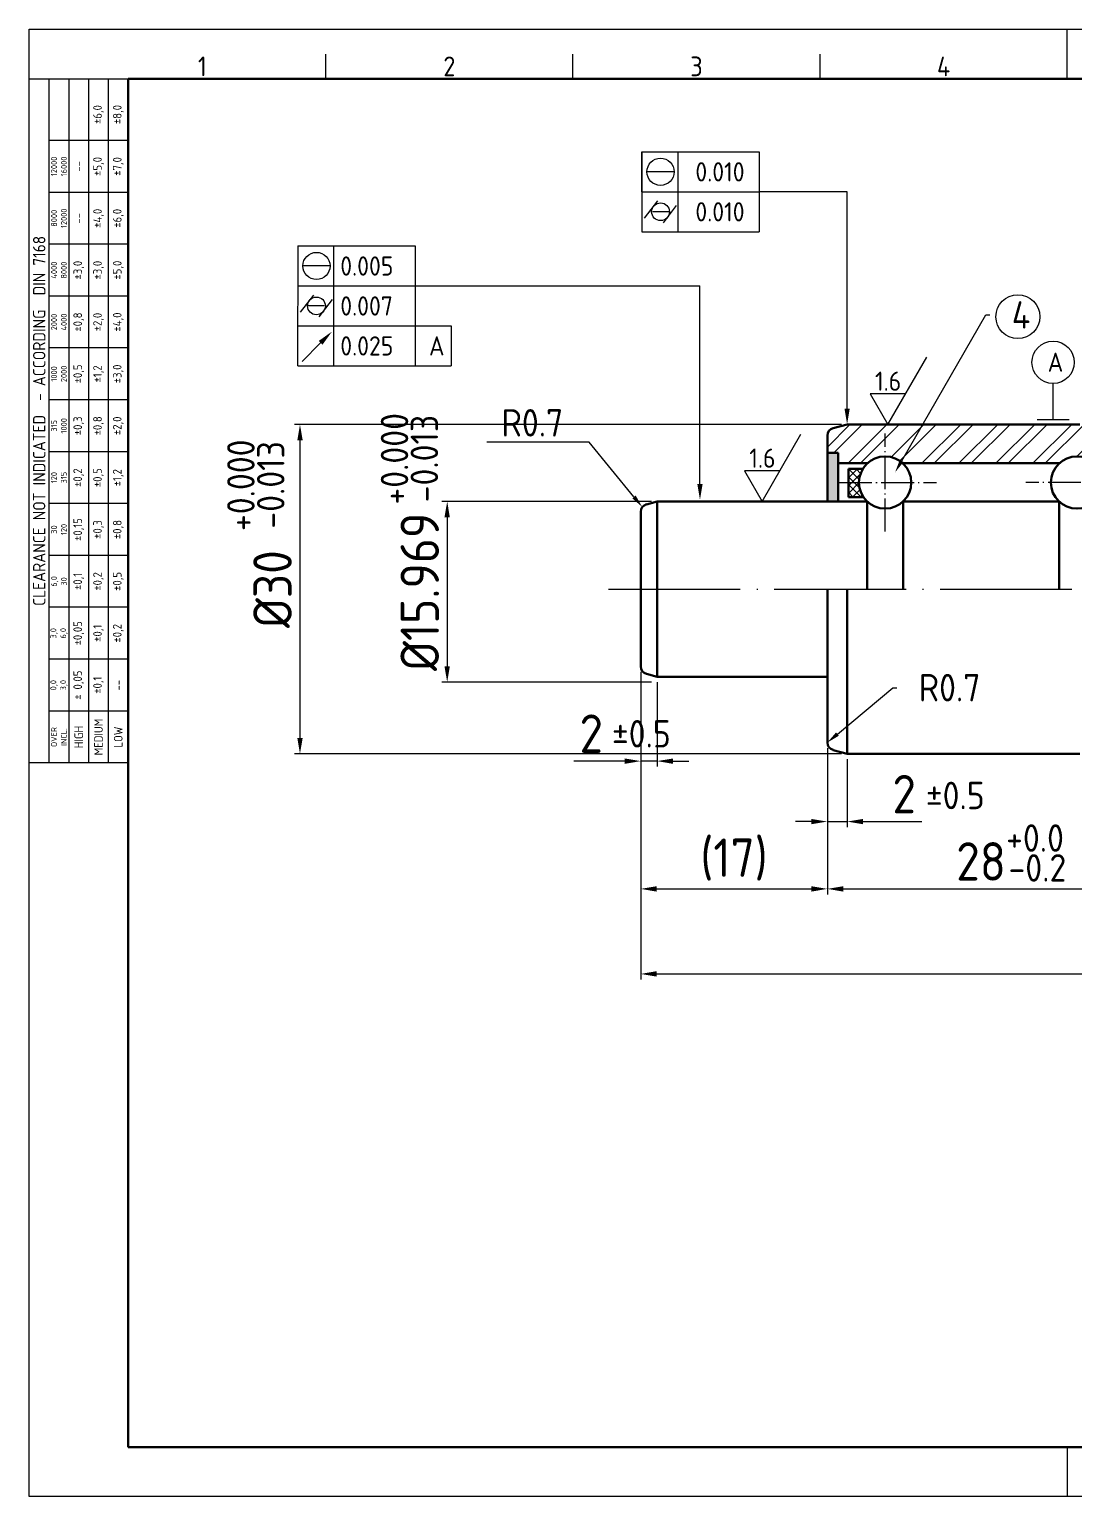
# Model space of a CAD drawing. Extents: x 8 to 197, y 6 to 139.
# Drawn here: x 8.4 to 103.7, y 5.6 to 139.3 of the extents above; entities that cross this region are included whole.
import ezdxf
from ezdxf import colors
from ezdxf.entities.mleader import LeaderData, LeaderLine
from ezdxf.enums import TextEntityAlignment as Align
from ezdxf.math import Vec2, Vec3

# ---------------------------------------------------------------- set-up
doc = ezdxf.new("R2010")
doc.units = 0
doc.header["$LTSCALE"] = 0.5
doc.linetypes.add('ACAD_ISO04W100', pattern=[30, 24, -3, 0, -3])
doc.layers.get('0').update_dxf_attribs({"linetype": 'CONTINUOUS'})
doc.layers.get('Defpoints').update_dxf_attribs({"linetype": 'CONTINUOUS'})
for name, color, linetype, lineweight in [('AM_0', 7, 'CONTINUOUS', 50), ('AM_5', 3, 'CONTINUOUS', 25), ('AM_7', 4, 'ACAD_ISO04W100', 25), ('AM_8', 1, 'CONTINUOUS', 25), ('AM_BOR', 7, 'CONTINUOUS', 50)]:
    doc.layers.add(name, color=color, linetype=linetype, lineweight=lineweight)
doc.styles.add('ACISOTS', font='isocp.shx', dxfattribs={"height": 1})
doc.styles.get("Standard").update_dxf_attribs({"font": 'ISOCP.SHX'})
doc.dimstyles.new('AM_ISO', dxfattribs={"dimtxt": 3.5, "dimasz": 2.5, "dimexe": 1, "dimexo": 1, "dimgap": 1.5, "dimtad": 1, "dimdsep": 46, "dimtxsty": 'Standard', "dimcen": 0, "dimclrd": 256, "dimclre": 256, "dimclrt": 2, "dimadec": 0, "dimazin": 2, "dimtp": 0.1, "dimtm": 0.1, "dimtfac": 0.71, "dimtdec": 3, "dimtmove": 0, "dimatfit": 3, "dimfxl": 1, "dimlwd": -1, "dimlwe": -1, "dimarcsym": 0})

# ---------------------------------------------------------------- blocks, each defined once
blk = doc.blocks.new('A3 ZTL')
for p, q in [((19.57, 280.82), (19.57, 9.78)), ((401.17, 280.82), (19.57, 280.82)), ((19.57, 9.78), (401.17, 9.78))]:
    blk.add_line(p, q)
at = {"layer": 'AM_BOR', "color": 135, "lineweight": 25}
for p, q in [((0, 0), (0, 290.61)), ((0, 290.61), (410.96, 290.61)), ((205.48, 280.82), (205.48, 290.61)), ((58.71, 280.82), (58.71, 285.71)), ((107.63, 280.82), (107.63, 285.71)), ((156.56, 280.82), (156.56, 285.71)), ((3.91, 145.3), (3.91, 280.82)), ((7.83, 280.82), (7.83, 145.3)), ((11.74, 280.82), (11.74, 145.3)), ((15.66, 145.3), (15.66, 280.82)), ((19.57, 268.59), (3.91, 268.59)), ((19.57, 258.32), (3.91, 258.32)), ((19.57, 248.04), (3.91, 248.04)), ((19.57, 237.77), (3.91, 237.77)), ((19.57, 227.5), (3.91, 227.5)), ((19.57, 217.22), (3.91, 217.22)), ((19.57, 206.95), (3.91, 206.95)), ((19.57, 196.67), (3.91, 196.67)), ((19.57, 186.4), (3.91, 186.4)), ((19.57, 176.13), (3.91, 176.13)), ((19.57, 165.85), (3.91, 165.85)), ((19.57, 155.58), (3.91, 155.58)), ((205.48, 9.78), (205.48, 0)), ((410.96, 0), (0, 0))]:
    blk.add_line(p, q, dxfattribs=at)
blk.add_lwpolyline([(19.57, 145.3), (0, 145.3), (0, 280.82), (19.57, 280.82)], close=True, dxfattribs=at)
at = {"layer": 'AM_BOR', "color": 135, "lineweight": 25, "style": 'ACISOTS'}
for s, p in [('1', (34.25, 283.27)), ('2', (83.17, 283.27)), ('3', (132.09, 283.27)), ('4', (181.02, 283.27))]:
    blk.add_text(s, height=3.91, dxfattribs=at).set_placement(p, align=Align.MIDDLE)
at = {"layer": 'AM_BOR', "color": 135, "lineweight": 25, "attachment_point": 5, "rotation": 90}
for s, insert, char_height, width in [('±6,0', (13.7, 273.73), 1.712, 10.274), ('±8,0', (17.61, 273.73), 1.712, 10.274), ('12000\\P16000', (5.87, 263.45), 1.174, 10.274), ('±5,0', (13.7, 263.45), 1.712, 10.274), ('±7,0', (17.61, 263.45), 1.712, 10.274), ('--', (9.78, 263.45), 1.712, 10.274), ('8000\\P12000', (5.87, 253.18), 1.174, 10.274), ('--', (9.78, 253.18), 1.712, 10.274), ('±4,0', (13.7, 253.18), 1.712, 10.274), ('±6,0', (17.61, 253.18), 1.712, 10.274), ('{\\Fisocp.shx|c0;CLEARANCE NOT INDICATED  - ACCORDING  DIN 7168}', (1.96, 213.06), 2.4462, 135.5186), ('4000\\P8000', (5.87, 242.91), 1.174, 10.274), ('±3,0', (9.78, 242.91), 1.712, 10.274), ('±3,0', (13.7, 242.91), 1.712, 10.274), ('±5,0', (17.61, 242.91), 1.712, 10.274), ('2000\\P4000', (5.87, 232.63), 1.174, 10.274), ('±0,8', (9.78, 232.63), 1.712, 10.274), ('±2,0', (13.7, 232.63), 1.712, 10.274), ('±4,0', (17.61, 232.63), 1.712, 10.274), ('±0,5', (9.78, 222.36), 1.712, 10.274), ('±1,2', (13.7, 222.36), 1.712, 10.274), ('±3,0', (17.61, 222.36), 1.712, 10.274), ('1000\\P2000', (5.87, 222.36), 1.174, 10.274), ('315\\P1000', (5.87, 212.08), 1.174, 10.274), ('±0,3', (9.78, 212.08), 1.712, 10.274), ('±0,8', (13.7, 212.08), 1.712, 10.274), ('±2,0', (17.61, 212.08), 1.712, 10.274), ('±0,2', (9.78, 201.81), 1.712, 10.274), ('±0,5', (13.7, 201.81), 1.712, 10.274), ('120\\P315', (5.87, 201.81), 1.174, 10.274), ('±1,2', (17.61, 201.81), 1.712, 10.274), ('30\\P120', (5.87, 191.54), 1.174, 10.274), ('±0,15', (9.78, 191.54), 1.712, 10.274), ('±0,3', (13.7, 191.54), 1.712, 10.274), ('±0,8', (17.61, 191.54), 1.712, 10.274), ('6,0\\P30', (5.87, 181.26), 1.174, 10.274), ('±0,1', (9.78, 181.26), 1.712, 10.274), ('±0,2', (13.7, 181.26), 1.712, 10.274), ('±0,5', (17.61, 181.26), 1.712, 10.274), ('3,0\\P6,0', (5.87, 170.99), 1.174, 10.274), ('±0,05', (9.78, 170.99), 1.712, 10.274), ('±0,1', (13.7, 170.99), 1.712, 10.274), ('±0,2', (17.61, 170.99), 1.712, 10.274), ('± 0,05', (9.78, 160.71), 1.712, 10.274), ('0,0\\P3,0', (5.87, 160.71), 1.174, 10.274), ('\\pt4.69206;±0,1', (13.7, 160.71), 1.7123, 10.274), ('--', (17.61, 160.71), 1.712, 10.274), ('{\\Fisocp.shx|c0;OVER\\PINCL.}', (5.87, 150.44), 1.1742, 10.274), ('HIGH', (9.78, 150.44), 1.712, 10.274), ('MEDIUM', (13.7, 150.44), 1.712, 10.274), ('LOW', (17.61, 150.44), 1.712, 10.274)]:
    blk.add_mtext(s, dxfattribs=dict(at, insert=insert, char_height=char_height, width=width))
blk = doc.blocks.new('*D31')
at = {"layer": 'AM_5', "transparency": 16777216}
for p, q in [((149.06, 82.74), (149.06, 52.76)), ((64.06, 80.78), (64.06, 52.76)), ((65.51, 53.26), (147.61, 53.26))]:
    blk.add_line(p, q, dxfattribs=at)
at = {"layer": 'AM_5', "lineweight": 25, "transparency": 16777216}
for points in [[(65.51, 53.51), (65.51, 53.02), (64.06, 53.26)], [(147.61, 53.51), (147.61, 53.02), (149.06, 53.26)]]:
    blk.add_solid(points, dxfattribs=at)
at = {"layer": 'Defpoints', "color": 0, "lineweight": 25, "transparency": 16777216}
for p in [(149.06, 83.24), (64.06, 81.28), (149.06, 53.26)]:
    blk.add_point(p, dxfattribs=at)
at = {"layer": 'AM_5', "lineweight": 25, "transparency": 16777216, "insert": (106.56, 55.76), "char_height": 3.5, "attachment_point": 5}
blk.add_mtext('85', dxfattribs=at)
blk = doc.blocks.new('*D32')
at = {"layer": 'AM_5', "transparency": 16777216}
for p, q in [((64.06, 80.78), (64.06, 60.51)), ((81.06, 73.84), (81.06, 60.51)), ((65.51, 61.01), (79.61, 61.01))]:
    blk.add_line(p, q, dxfattribs=at)
at = {"layer": 'AM_5', "lineweight": 25, "transparency": 16777216}
for points in [[(65.51, 61.25), (65.51, 60.76), (64.06, 61.01)], [(79.61, 61.25), (79.61, 60.76), (81.06, 61.01)]]:
    blk.add_solid(points, dxfattribs=at)
at = {"layer": 'Defpoints', "color": 0, "lineweight": 25, "transparency": 16777216}
for p in [(64.06, 81.28), (81.06, 74.34), (81.06, 61.01)]:
    blk.add_point(p, dxfattribs=at)
at = {"layer": 'AM_5', "lineweight": 25, "transparency": 16777216, "insert": (72.56, 63.68), "char_height": 3.5, "attachment_point": 5}
blk.add_mtext('(17)', dxfattribs=at)
blk = doc.blocks.new('*D33')
at = {"layer": 'AM_5', "transparency": 16777216}
for p, q in [((81.06, 73.84), (81.06, 60.51)), ((109.06, 73.84), (109.06, 60.51)), ((82.51, 61.01), (107.61, 61.01))]:
    blk.add_line(p, q, dxfattribs=at)
at = {"layer": 'AM_5', "lineweight": 25, "transparency": 16777216}
for points in [[(82.51, 61.25), (82.51, 60.76), (81.06, 61.01)], [(107.61, 61.25), (107.61, 60.76), (109.06, 61.01)]]:
    blk.add_solid(points, dxfattribs=at)
at = {"layer": 'Defpoints', "color": 0, "lineweight": 25, "transparency": 16777216}
for p in [(81.06, 74.34), (109.06, 74.34), (109.06, 61.01)]:
    blk.add_point(p, dxfattribs=at)
at = {"layer": 'AM_5', "lineweight": 25, "transparency": 16777216, "insert": (95.06, 63.51), "char_height": 3.5, "attachment_point": 5}
blk.add_mtext('28', dxfattribs=at)
blk = doc.blocks.new('*D36')
at = {"layer": 'AM_5', "transparency": 16777216}
for p, q in [((64.06, 80.78), (64.06, 72.15)), ((65.56, 79.84), (65.56, 72.15)), ((62.61, 72.65), (57.96, 72.65)), ((65.56, 72.65), (64.06, 72.65)), ((67.01, 72.65), (68.46, 72.65))]:
    blk.add_line(p, q, dxfattribs=at)
at = {"layer": 'AM_5', "lineweight": 25, "transparency": 16777216}
for points in [[(62.61, 72.89), (62.61, 72.4), (64.06, 72.65)], [(67.01, 72.89), (67.01, 72.4), (65.56, 72.65)]]:
    blk.add_solid(points, dxfattribs=at)
at = {"layer": 'Defpoints', "color": 0, "lineweight": 25, "transparency": 16777216}
for p in [(64.06, 81.28), (65.56, 80.34), (64.06, 72.65)]:
    blk.add_point(p, dxfattribs=at)
at = {"layer": 'AM_5', "lineweight": 25, "transparency": 16777216, "insert": (59.56, 75.15), "char_height": 3.5, "attachment_point": 5}
blk.add_mtext('2', dxfattribs=at)
blk = doc.blocks.new('*D37')
at = {"layer": 'AM_5', "transparency": 16777216}
for p, q in [((81.06, 73.84), (81.06, 66.64)), ((82.86, 72.82), (82.86, 66.64)), ((79.61, 67.14), (78.16, 67.14)), ((81.06, 67.14), (82.86, 67.14)), ((84.31, 67.14), (89.66, 67.14))]:
    blk.add_line(p, q, dxfattribs=at)
at = {"layer": 'AM_5', "lineweight": 25, "transparency": 16777216}
for points in [[(79.61, 67.38), (79.61, 66.9), (81.06, 67.14)], [(84.31, 67.38), (84.31, 66.9), (82.86, 67.14)]]:
    blk.add_solid(points, dxfattribs=at)
at = {"layer": 'Defpoints', "color": 0, "lineweight": 25, "transparency": 16777216}
for p in [(81.06, 74.34), (82.86, 73.32), (82.86, 67.14)]:
    blk.add_point(p, dxfattribs=at)
at = {"layer": 'AM_5', "lineweight": 25, "transparency": 16777216, "insert": (88.06, 69.64), "char_height": 3.5, "attachment_point": 5}
blk.add_mtext('2', dxfattribs=at)
blk = doc.blocks.new('*D41')
at = {"layer": 'AM_5', "transparency": 16777216}
for p, q in [((65.06, 96.31), (45.94, 96.31)), ((46.44, 94.86), (46.44, 81.29)), ((65.06, 79.84), (45.94, 79.84))]:
    blk.add_line(p, q, dxfattribs=at)
at = {"layer": 'AM_5', "lineweight": 25, "transparency": 16777216}
for points in [[(46.19, 94.86), (46.68, 94.86), (46.44, 96.31)], [(46.19, 81.29), (46.68, 81.29), (46.44, 79.84)]]:
    blk.add_solid(points, dxfattribs=at)
at = {"layer": 'Defpoints', "color": 0, "lineweight": 25, "transparency": 16777216}
for p in [(65.56, 96.31), (46.44, 79.84), (65.56, 79.84)]:
    blk.add_point(p, dxfattribs=at)
at = {"layer": 'AM_5', "lineweight": 25, "transparency": 16777216, "insert": (43.94, 88.07), "char_height": 3.5, "attachment_point": 5, "rotation": 90}
blk.add_mtext('%%C15.969', dxfattribs=at)
blk = doc.blocks.new('*D42')
at = {"layer": 'AM_5', "transparency": 16777216}
for p, q in [((82.36, 103.32), (32.53, 103.32)), ((33.03, 101.87), (33.03, 74.77)), ((82.36, 73.32), (32.53, 73.32))]:
    blk.add_line(p, q, dxfattribs=at)
at = {"layer": 'AM_5', "lineweight": 25, "transparency": 16777216}
for points in [[(32.79, 101.87), (33.28, 101.87), (33.03, 103.32)], [(32.79, 74.77), (33.28, 74.77), (33.03, 73.32)]]:
    blk.add_solid(points, dxfattribs=at)
at = {"layer": 'Defpoints', "color": 0, "lineweight": 25, "transparency": 16777216}
for p in [(82.86, 103.32), (33.03, 73.32), (82.86, 73.32)]:
    blk.add_point(p, dxfattribs=at)
at = {"layer": 'AM_5', "lineweight": 25, "transparency": 16777216, "insert": (30.53, 88.32), "char_height": 3.5, "attachment_point": 5, "rotation": 90}
blk.add_mtext('%%C30', dxfattribs=at)

msp = doc.modelspace()

# ---------------------------------------------------------------- hatches: boundary and pattern name
at = {"layer": 'AM_5', "lineweight": 25}
h = msp.add_hatch(dxfattribs=at)
h.set_pattern_fill('ANSI32', color=1, scale=0.25)
h.paths.add_polyline_path([(109.06, 102.3, 0.339454), (108.54, 102.98), (107.26, 103.32), (104.05, 103.32), (82.86, 103.32), (81.58, 102.98, 0.339454), (81.06, 102.3), (81.06, 100.73), (82.06, 100.73), (82.06, 99.78), (84.72, 99.78, -0.389249), (87.93, 99.78), (94.14, 99.78), (102.19, 99.78, -0.389249), (105.4, 99.78), (108.06, 99.78), (108.06, 100.73), (109.06, 100.73)])
at = {"layer": 'AM_8'}
msp.add_hatch(color=256, dxfattribs=at).paths.add_polyline_path([(81.06, 100.73), (81.06, 96.31), (82.06, 96.31), (82.06, 100.73)])
h = msp.add_hatch(dxfattribs=at)
h.set_pattern_fill('_U', color=256, scale=0.5, angle=45, style=0, double=1, pattern_type=0)
h.set_pattern_definition([(135, (191.22393, -0.49366), (0.3535534, 0.3535534), []), (45, (191.22393, -0.49366), (0.3535534, -0.3535534), [])])
edge = h.paths.add_edge_path()
edge.add_line((82.98, 96.7), (82.98, 99.28))
edge.add_line((82.98, 99.28), (84.29, 99.28))
edge.add_arc((86.81, 98.03), 2.81, 513.6476, 568.2995)
edge.add_line((84.34, 96.7), (82.98, 96.7))

# ---------------------------------------------------------------- linework, layer by layer
at = {"layer": 'AM_0'}
for p, q in [((82.86, 103.32), (81.58, 102.98)), ((82.86, 103.32), (104.05, 103.32)), ((81.06, 96.31), (81.06, 102.3)), ((81.06, 100.73), (82.06, 100.73)), ((82.06, 100.73), (82.06, 96.31)), ((82.06, 99.78), (84.72, 99.78)), ((84.29, 99.28), (82.98, 99.28)), ((82.98, 99.28), (82.98, 96.7)), ((87.93, 99.78), (94.14, 99.78)), ((94.14, 99.78), (102.19, 99.78)), ((65.56, 96.31), (64.58, 96.04)), ((65.56, 96.31), (84.69, 96.31)), ((65.56, 96.31), (65.56, 80.34)), ((82.98, 96.7), (84.34, 96.7)), ((84.69, 96.31), (84.69, 88.32)), ((87.96, 96.31), (87.96, 88.32)), ((87.96, 96.31), (102.16, 96.31)), ((102.16, 96.31), (102.16, 88.32)), ((64.06, 81.28), (64.06, 95.37)), ((81.06, 74.34), (81.06, 88.32)), ((82.86, 88.32), (82.86, 73.32)), ((65.56, 80.34), (64.58, 80.6)), ((81.06, 80.34), (65.56, 80.34)), ((82.86, 73.32), (81.58, 73.66)), ((104.05, 73.32), (82.86, 73.32))]:
    msp.add_line(p, q, dxfattribs=at)
for centre in [(86.32, 98.03), (103.8, 98.03)]:
    msp.add_circle(centre, 2.38, dxfattribs=at)
for centre, start, end in [((81.76, 102.3), 105, 180), ((64.76, 95.37), 105.0059, 180), ((64.76, 81.28), 180, 254.9941), ((81.76, 74.34), 180, 255)]:
    msp.add_arc(centre, 0.7, start, end, dxfattribs=at)
at = {"layer": 'AM_5', "color": 0, "linetype": 'Continuous', "lineweight": 35}
msp.add_line((64.17, 124.52), (64.17, 128.16), dxfattribs=at)
at = {"layer": 'AM_5', "lineweight": 25}
for p, q in [((64.17, 128.16), (67.46, 128.16)), ((64.17, 128.16), (64.17, 124.52)), ((64.17, 128.16), (74.86, 128.16)), ((64.17, 128.16), (64.17, 120.88)), ((67.46, 120.88), (67.46, 128.16)), ((74.86, 128.16), (74.86, 124.52)), ((74.86, 128.16), (74.86, 124.52)), ((67.11, 126.34), (64.64, 126.34)), ((64.17, 124.52), (74.86, 124.52)), ((74.86, 124.52), (74.86, 120.88)), ((82.86, 124.52), (74.86, 124.52)), ((74.86, 124.52), (74.86, 120.88)), ((64.41, 122.11), (65.62, 123.68)), ((66.13, 121.69), (67.32, 123.28)), ((66.61, 122.7), (65.13, 122.7)), ((64.17, 120.88), (74.86, 120.88)), ((32.83, 119.58), (32.82, 108.66)), ((32.83, 119.58), (43.52, 119.58)), ((36.12, 108.66), (36.12, 119.58)), ((43.52, 119.58), (43.52, 115.94)), ((35.77, 117.76), (33.3, 117.76)), ((32.83, 115.94), (69.46, 115.94)), ((32.83, 115.94), (43.52, 115.94)), ((33.07, 113.54), (34.28, 115.11)), ((43.52, 115.94), (43.52, 108.66)), ((35.27, 114.12), (33.79, 114.12)), ((34.79, 113.12), (35.98, 114.71)), ((32.83, 112.3), (46.8, 112.3)), ((46.8, 112.3), (46.8, 108.66)), ((32.83, 108.66), (46.8, 108.66)), ((86.57, 103.32), (90.11, 109.44)), ((101.62, 103.76), (101.62, 107.05)), ((88.18, 106.1), (84.97, 106.1)), ((84.97, 106.1), (86.57, 103.32)), ((100.17, 103.76), (103.08, 103.76)), ((75.13, 96.31), (78.66, 102.43)), ((76.73, 99.09), (73.52, 99.09)), ((73.52, 99.09), (75.13, 96.31))]:
    msp.add_line(p, q, dxfattribs=at)
at = {"layer": 'AM_5'}
for p, q in [((82.86, 104.77), (82.86, 124.52)), ((69.46, 97.9), (69.46, 115.94)), ((34.91, 110.76), (33.23, 109.07))]:
    msp.add_line(p, q, dxfattribs=at)
at = {"layer": 'AM_5', "lineweight": 25}
for centre, radius in [((65.87, 126.34), 1.24), ((65.87, 122.7), 0.812), ((34.53, 117.76), 1.24), ((98.41, 113.14), 2), ((34.53, 114.12), 0.812), ((101.62, 108.98), 1.93)]:
    msp.add_circle(centre, radius, dxfattribs=at)
for points in [[(34.74, 110.93), (35.08, 110.58), (35.94, 111.78)], [(82.62, 104.77), (83.1, 104.77), (82.86, 103.32)], [(69.22, 97.9), (69.7, 97.9), (69.46, 96.45)]]:
    msp.add_solid(points, dxfattribs=at)
at = {"layer": 'AM_7', "ltscale": 0.25}
for p, q in [((86.32, 93.57), (86.32, 102.5)), ((82.11, 98.03), (90.99, 98.03)), ((108.01, 98.03), (99.13, 98.03))]:
    msp.add_line(p, q, dxfattribs=at)
at = {"layer": 'AM_7'}
msp.add_line((61.13, 88.32), (151.07, 88.32), dxfattribs=at)

# ---------------------------------------------------------------- block references
at = {"layer": 'AM_0', "lineweight": 0, "xscale": 0.46, "yscale": 0.46, "zscale": 0.46}
msp.add_blockref('A3 ZTL', (8.38, 5.64), dxfattribs=at)

# ---------------------------------------------------------------- texts
at = {"layer": 'AM_5', "attachment_point": 1}
for s, insert, char_height in [(' 0.010', (68.04, 127.21), 1.75), (' 0.010', (68.04, 123.57), 1.75), ('0.005', (36.7, 118.63), 1.75), ('0.007', (36.7, 114.99), 1.75), ('0.025', (36.7, 111.35), 1.75), ('A', (44.78, 111.35), 1.75), ('A', (101.13, 109.87), 1.75), ('1.6', (85.4, 108.14), 1.75), ('1.6', (73.95, 101.13), 1.75), ('%%P0.5', (61.44, 76.39), 2.5), ('%%P0.5', (90.03, 70.77), 2.5), ('+0.0', (97.34, 66.89), 2.5), ('-0.2', (97.56, 64.17), 2.5)]:
    msp.add_mtext_dynamic_manual_height_columns(s, width=5.4883, gutter_width=10, heights=[0], dxfattribs=dict(at, insert=insert, char_height=char_height))
at = {"layer": 'AM_5', "char_height": 2.5, "attachment_point": 1, "rotation": 90}
for s, insert in [('+0.000', (40.39, 96.02)), ('-0.013', (43.11, 96.23)), ('+0.000', (26.4, 93.61)), ('-0.013', (29.12, 93.83))]:
    msp.add_mtext_dynamic_manual_height_columns(s, width=5.4883, gutter_width=10, heights=[0], dxfattribs=dict(at, insert=insert))

# ---------------------------------------------------------------- dimensions: what is measured, and where the dimension line sits
at = {"layer": 'AM_5', "lineweight": 25}
for base, p1, p2, text, picture, middle in [((33.03, 73.32), (82.86, 103.32), (82.86, 73.32), '%%C30', '*D42', (30.53, 88.32)), ((46.44, 79.84), (65.56, 96.31), (65.56, 79.84), '%%C15.969', '*D41', (43.94, 88.07))]:
    dim = msp.add_linear_dim(base=base, p1=p1, p2=p2, angle=90, text=text, dimstyle='AM_ISO', override={"dimscale": 0.5, "dimtxt": 7, "dimasz": 2.9, "dimdec": 0, "dimlfac": 0.4, "dimclrt": 256, "dimadec": 2, "dimtp": 0, "dimtm": 0.3, "dimtdec": 0}, dxfattribs=at)
    dim.commit()
    dim.dimension.update_dxf_attribs({"geometry": picture, "text_midpoint": middle})
for base, p1, p2, text, picture, middle in [((149.06, 53.26), (64.06, 81.28), (149.06, 83.24), '85', '*D31', (106.56, 55.76)), ((64.06, 72.65), (65.56, 80.34), (64.06, 81.28), '2', '*D36', (59.56, 75.15)), ((81.06, 61.01), (64.06, 81.28), (81.06, 74.34), '(17)', '*D32', (72.56, 63.68)), ((109.06, 61.01), (81.06, 74.34), (109.06, 74.34), '28', '*D33', (95.06, 63.51))]:
    dim = msp.add_linear_dim(base=base, p1=p1, p2=p2, text=text, dimstyle='AM_ISO', override={"dimscale": 0.5, "dimtxt": 7, "dimasz": 2.9, "dimdec": 0, "dimlfac": 0.4, "dimclrt": 256, "dimadec": 2, "dimtp": 0, "dimtm": 0.3, "dimtdec": 0}, dxfattribs=at)
    dim.commit()
    dim.dimension.update_dxf_attribs({"geometry": picture, "text_midpoint": middle})
dim = msp.add_linear_dim(base=(82.86, 67.14), p1=(81.06, 74.34), p2=(82.86, 73.32), text='2', dimstyle='AM_ISO', override={"dimscale": 0.5, "dimtxt": 7, "dimasz": 2.9, "dimdec": 0, "dimlfac": 0.4, "dimclrt": 256, "dimadec": 2, "dimtp": 0, "dimtm": 0.3, "dimtdec": 0}, dxfattribs=at)
dim.commit()
dim.dimension.update_dxf_attribs({"geometry": '*D37', "text_midpoint": (88.06, 67.14), "dimtype": 160})

# ---------------------------------------------------------------- leaders
ml = msp.add_multileader_mtext('Standard', dxfattribs=at)
ml.set_content('4', color=256)
ml.set_leader_properties()
ml.build(insert=Vec2(0, 0))
ml.multileader.update_dxf_attribs({"text_right_attachment_type": 6, "dogleg_length": 0.36, "arrow_head_size": 1.2})
ctx = ml.context
ctx.base_point, ctx.char_height, ctx.arrow_head_size, ctx.plane_origin = Vec3(95.86, 113.3), 2.5, 1.2, Vec3(87.23, 98.96)
ctx.right_attachment = 6
notes = []
notes.append((ctx, [(0, (1, 1, 0), (95.5, 113.3), (1, 0), 0.36, [(0, [(87.23, 98.96)], 0, [])])]))
ctx.mtext.insert, ctx.mtext.flow_direction = Vec3(97.86, 114.55), 5
ml = msp.add_multileader_mtext('Standard', dxfattribs=at)
ml.set_content('R0.7', color=256)
ml.set_leader_properties()
ml.build(insert=Vec2(0, 0))
ml.multileader.update_dxf_attribs({"text_right_attachment_type": 6, "dogleg_length": 0.36, "arrow_head_size": 1.2})
ctx = ml.context
ctx.base_point, ctx.char_height, ctx.arrow_head_size, ctx.plane_origin = Vec3(49.51, 103.47), 2.5, 1.2, Vec3(64.21, 95.79)
ctx.right_attachment, ctx.text_align_type = 6, 2
notes.append((ctx, [(0, (1, 1, 0), (59.37, 101.72), (-1, 0), 0.36, [(0, [(64.21, 95.79)], 0, [])])]))
ctx.mtext.insert, ctx.mtext.alignment, ctx.mtext.flow_direction = Vec3(57.01, 104.72), 3, 5
ml = msp.add_multileader_mtext('Standard', dxfattribs=at)
ml.set_content('R0.7', color=256)
ml.set_leader_properties()
ml.build(insert=Vec2(0, 0))
ml.multileader.update_dxf_attribs({"text_right_attachment_type": 6, "dogleg_length": 0.36, "arrow_head_size": 1.2})
ctx = ml.context
ctx.base_point, ctx.char_height, ctx.arrow_head_size, ctx.plane_origin = Vec3(87.38, 79.34), 2.5, 1.2, Vec3(81.06, 74.34)
ctx.right_attachment = 6
notes.append((ctx, [(0, (1, 1, 0), (87.02, 79.34), (1, 0), 0.36, [(0, [(81.06, 74.34)], 0, [])])]))
ctx.mtext.insert, ctx.mtext.flow_direction = Vec3(89.38, 80.59), 5
for ctx, leaders in notes:
    for number, flags, end, landing, length, lines in leaders:
        leader = LeaderData()
        leader.index, (leader.has_last_leader_line, leader.has_dogleg_vector, leader.attachment_direction) = number, flags
        leader.last_leader_point, leader.dogleg_vector, leader.dogleg_length = Vec3(end), Vec3(landing), length
        for number, points, colour, breaks in lines:
            line = LeaderLine()
            line.index, line.vertices, line.color, line.breaks = number, Vec3.list(points), colors.encode_raw_color(colour), breaks
            leader.lines.append(line)
        ctx.leaders.append(leader)

doc.saveas('drawing.dxf')
